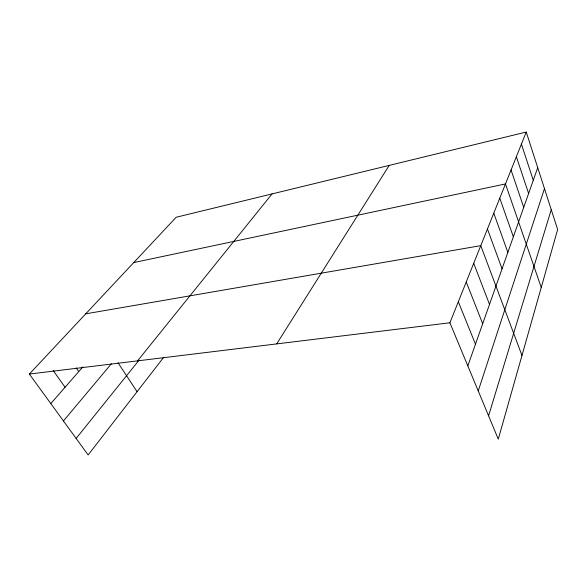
<?xml version="1.0" encoding="UTF-8"?>
<svg xmlns="http://www.w3.org/2000/svg" width="587" height="587" viewBox="0 0 587 587"><rect width="100%" height="100%" fill="white"/><g stroke="black" fill="none" stroke-linecap="round" stroke-linejoin="round"><path stroke-width="0.88" d="M488.582 415.816L551.244 209.647M478.229 390.927L544.472 188.618M467.824 365.892L537.721 167.669M526.245 132.046L557.65 229.532L498.282 439.142L449.899 322.777L526.245 132.046L176.188 217.249L29.35 374.058L88.145 454.954L163.714 357.27M276.69 343.894L389.21 165.402M76.134 438.423L139.06 360.183M137.549 360.866L272.052 193.915M63.44 420.967L111.383 363.764M50.812 403.585L82.899 366.831M133.719 262.594L505.473 183.936L541.236 287.476M85.746 313.832L480.768 245.652L521.975 355.487M29.35 374.058L449.899 322.777M53.153 370.456L65.062 387.259M76.163 367.902L78.724 371.615M117.98 362.722L137.079 391.705M458.315 301.74L475.477 344.187M466.239 281.951L482.69 323.731M473.709 263.284L489.507 304.404M487.445 228.974L502.061 268.809M493.77 213.176L507.85 252.373M499.772 198.186L513.354 236.766M511.057 169.988L523.729 207.358M516.369 156.722L528.616 193.497M521.425 144.094L533.275 180.282"/></g></svg>
